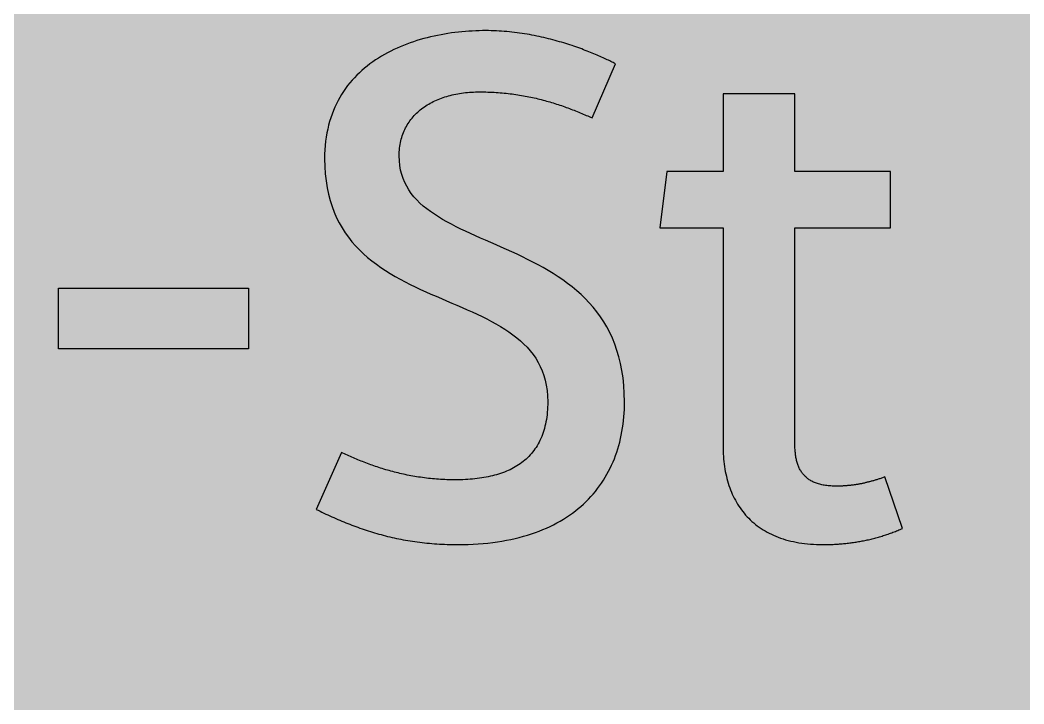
# Model space of a CAD drawing. Header units: millimetres. Extents: x 0 to 212, y 0 to 116.
# Drawn here: x 101.1 to 156.4, y 58.3 to 96 of the extents above; entities that cross this region are included whole.
import ezdxf

# ---------------------------------------------------------------- set-up
doc = ezdxf.new("R2010")
doc.units = ezdxf.units.MM

msp = doc.modelspace()

# ---------------------------------------------------------------- hatches: boundary and pattern name
for color, points in [(254, [(14.1633, 0.0536), (13.9878, 0.0533), (13.8125, 0.0559), (13.6373, 0.061), (13.462, 0.0686), (13.2893, 0.0787), (13.114, 0.0914), (12.9413, 0.1041), (12.7686, 0.1219), (12.5959, 0.1397), (12.4231, 0.16), (12.2504, 0.1829), (12.0777, 0.2057), (11.9075, 0.2337), (11.7373, 0.2616), (11.5672, 0.2921), (11.397, 0.3251), (11.2268, 0.3607), (11.0592, 0.3988), (10.8915, 0.4369), (10.7239, 0.4775), (10.5562, 0.5207), (10.3886, 0.5664), (10.2235, 0.6121), (10.0584, 0.6629), (9.8933, 0.7137), (9.7307, 0.7671), (9.5682, 0.8204), (9.4056, 0.8788), (9.2431, 0.9373), (9.083, 0.9982), (8.923, 1.0617), (8.763, 1.1252), (8.6055, 1.1938), (8.4455, 1.2624), (8.2906, 1.331), (8.1331, 1.4046), (7.9781, 1.4783), (7.8232, 1.5545), (7.6708, 1.6332), (7.5184, 1.7145), (7.366, 1.7958), (7.2161, 1.8796), (7.0663, 1.966), (6.919, 2.0523), (6.7716, 2.1438), (6.6243, 2.2352), (6.4795, 2.3266), (6.3348, 2.4232), (6.19, 2.5197), (6.0477, 2.6187), (5.908, 2.7178), (5.7683, 2.8194), (5.6286, 2.9235), (5.4915, 3.0302), (5.3543, 3.1369), (5.2197, 3.2461), (5.0851, 3.3579), (4.953, 3.4722), (4.8209, 3.5865), (4.6914, 3.7033), (4.5644, 3.8202), (4.4348, 3.9395), (4.3104, 4.0615), (4.1859, 4.1859), (4.0615, 4.3104), (3.9395, 4.4348), (3.8202, 4.5618), (3.7033, 4.6914), (3.5865, 4.8209), (3.4722, 4.953), (3.3579, 5.0851), (3.2487, 5.2197), (3.1369, 5.3543), (3.0302, 5.4915), (2.9235, 5.6286), (2.8194, 5.7683), (2.7178, 5.908), (2.6187, 6.0477), (2.5197, 6.19), (2.4232, 6.3348), (2.3266, 6.477), (2.2352, 6.6243), (2.1438, 6.7691), (2.0523, 6.919), (1.966, 7.0663), (1.8796, 7.2161), (1.7958, 7.366), (1.7145, 7.5184), (1.6332, 7.6708), (1.5545, 7.8232), (1.4783, 7.9781), (1.4046, 8.1331), (1.331, 8.2906), (1.2598, 8.4455), (1.1913, 8.603), (1.1252, 8.763), (1.0592, 8.923), (0.9982, 9.083), (0.9373, 9.2431), (0.8763, 9.4056), (0.8204, 9.5682), (0.7645, 9.7307), (0.7112, 9.8933), (0.6604, 10.0584), (0.6121, 10.2235), (0.5639, 10.3911), (0.5207, 10.5562), (0.4775, 10.7239), (0.4343, 10.8915), (0.3962, 11.0592), (0.3607, 11.2268), (0.3251, 11.397), (0.2921, 11.5672), (0.2616, 11.7373), (0.2311, 11.9075), (0.2057, 12.0802), (0.1803, 12.2504), (0.1575, 12.4231), (0.1372, 12.5959), (0.1194, 12.7686), (0.1041, 12.9413), (0.0889, 13.1166), (0.0787, 13.2893), (0.0686, 13.4645), (0.061, 13.6373), (0.0559, 13.8125), (0.0508, 13.9878), (0.0508, 14.163), (0.0522, 102.3592), (0.0508, 102.5322), (0.0559, 102.7074), (0.061, 102.8827), (0.0686, 103.058), (0.0787, 103.2307), (0.0889, 103.4059), (0.1041, 103.5787), (0.1194, 103.7514), (0.1372, 103.9241), (0.1575, 104.0968), (0.1803, 104.2695), (0.2057, 104.4423), (0.2311, 104.6124), (0.2616, 104.7826), (0.2921, 104.9528), (0.3251, 105.123), (0.3607, 105.2932), (0.3962, 105.4608), (0.4343, 105.6284), (0.4775, 105.7961), (0.5207, 105.9637), (0.5639, 106.1314), (0.6121, 106.2965), (0.6604, 106.4616), (0.7112, 106.6267), (0.7645, 106.7892), (0.8204, 106.9518), (0.8763, 107.1143), (0.9373, 107.2769), (0.9982, 107.4369), (1.0592, 107.5969), (1.1252, 107.757), (1.1913, 107.9144), (1.2598, 108.0745), (1.331, 108.2294), (1.4046, 108.3869), (1.4783, 108.5418), (1.5545, 108.6968), (1.6332, 108.8492), (1.7145, 109.0016), (1.7958, 109.154), (1.8796, 109.3038), (1.966, 109.4537), (2.0523, 109.601), (2.1438, 109.7483), (2.2352, 109.8956), (2.3266, 110.0404), (2.4232, 110.1852), (2.5197, 110.33), (2.6187, 110.4722), (2.7178, 110.6119), (2.8194, 110.7516), (2.9235, 110.8913), (3.0302, 111.0285), (3.1369, 111.1656), (3.2487, 111.3003), (3.3579, 111.4349), (3.4722, 111.567), (3.5865, 111.699), (3.7033, 111.8286), (3.8202, 111.9556), (3.9395, 112.0851), (4.0615, 112.2096), (4.1859, 112.334), (4.3104, 112.4585), (4.4348, 112.5804), (4.5644, 112.6998), (4.6914, 112.8166), (4.8209, 112.9335), (4.953, 113.0478), (5.0851, 113.1621), (5.2197, 113.2713), (5.3543, 113.3831), (5.4915, 113.4897), (5.6286, 113.5964), (5.7683, 113.7006), (5.908, 113.8022), (6.0477, 113.9012), (6.19, 114.0003), (6.3348, 114.0968), (6.4795, 114.1933), (6.6243, 114.2848), (6.7716, 114.3762), (6.919, 114.4676), (7.0663, 114.554), (7.2161, 114.6404), (7.366, 114.7242), (7.5184, 114.8055), (7.6708, 114.8867), (7.8232, 114.9655), (7.9781, 115.0417), (8.1331, 115.1153), (8.2906, 115.189), (8.4455, 115.2601), (8.6055, 115.3287), (8.763, 115.3947), (8.923, 115.4608), (9.083, 115.5217), (9.2431, 115.5827), (9.4056, 115.6437), (9.5682, 115.6995), (9.7307, 115.7554), (9.8933, 115.8088), (10.0584, 115.8596), (10.2235, 115.9078), (10.3886, 115.9561), (10.5562, 115.9993), (10.7239, 116.0424), (10.8915, 116.0856), (11.0592, 116.1237), (11.2268, 116.1593), (11.397, 116.1948), (11.5672, 116.2279), (11.7373, 116.2583), (11.9075, 116.2888), (12.0777, 116.3142), (12.2504, 116.3396), (12.4231, 116.3625), (12.5959, 116.3828), (12.7686, 116.4006), (12.9413, 116.4158), (13.114, 116.4311), (13.2893, 116.4412), (13.462, 116.4514), (13.6373, 116.459), (13.8125, 116.4641), (13.9878, 116.4692), (14.163, 116.4692), (197.6078, 116.4703), (197.7822, 116.4692), (197.9574, 116.4641), (198.1327, 116.459), (198.3054, 116.4514), (198.4807, 116.4412), (198.6534, 116.4311), (198.8287, 116.4158), (199.0014, 116.4006), (199.1741, 116.3828), (199.3468, 116.3625), (199.5195, 116.3396), (199.6897, 116.3142), (199.8624, 116.2888), (200.0326, 116.2583), (200.2028, 116.2279), (200.373, 116.1948), (200.5432, 116.1593), (200.7108, 116.1237), (200.8784, 116.0856), (201.0461, 116.0424), (201.2137, 115.9993), (201.3788, 115.9561), (201.5465, 115.9078), (201.7116, 115.8596), (201.8767, 115.8088), (202.0392, 115.7554), (202.2018, 115.6995), (202.3643, 115.6437), (202.5269, 115.5827), (202.6869, 115.5217), (202.8469, 115.4608), (203.007, 115.3947), (203.167, 115.3287), (203.3245, 115.2601), (203.4794, 115.189), (203.6369, 115.1153), (203.7918, 115.0417), (203.9468, 114.9655), (204.0992, 114.8867), (204.2516, 114.8055), (204.404, 114.7242), (204.5538, 114.6404), (204.7037, 114.554), (204.8535, 114.4676), (205.0009, 114.3762), (205.1456, 114.2848), (205.293, 114.1933), (205.4352, 114.0968), (205.58, 114.0003), (205.7222, 113.9012), (205.8619, 113.8022), (206.0016, 113.7006), (206.1413, 113.5964), (206.2785, 113.4897), (206.4156, 113.3831), (206.5503, 113.2713), (206.6849, 113.1621), (206.817, 113.0478), (206.949, 112.9335), (207.0786, 112.8166), (207.2081, 112.6998), (207.3351, 112.5804), (207.4596, 112.4585), (207.584, 112.334), (207.7085, 112.2096), (207.8304, 112.0851), (207.9498, 111.9556), (208.0666, 111.8286), (208.1835, 111.699), (208.2978, 111.567), (208.4121, 111.4349), (208.5238, 111.3003), (208.6331, 111.1656), (208.7397, 111.0285), (208.8464, 110.8913), (208.9506, 110.7516), (209.0522, 110.6119), (209.1512, 110.4722), (209.2503, 110.33), (209.3468, 110.1852), (209.4433, 110.0404), (209.5348, 109.8956), (209.6262, 109.7483), (209.7176, 109.601), (209.804, 109.4537), (209.8904, 109.3038), (209.9742, 109.154), (210.0555, 109.0016), (210.1367, 108.8492), (210.2155, 108.6968), (210.2917, 108.5418), (210.3653, 108.3869), (210.439, 108.2294), (210.5076, 108.0745), (210.5762, 107.9144), (210.6447, 107.757), (210.7082, 107.5969), (210.7717, 107.4369), (210.8327, 107.2769), (210.8911, 107.1143), (210.9495, 106.9518), (211.0029, 106.7892), (211.0562, 106.6267), (211.107, 106.4616), (211.1578, 106.2965), (211.2035, 106.1314), (211.2493, 105.9637), (211.2924, 105.7961), (211.3331, 105.6284), (211.3712, 105.4608), (211.4093, 105.2932), (211.4448, 105.123), (211.4779, 104.9528), (211.5083, 104.7826), (211.5363, 104.6124), (211.5642, 104.4423), (211.5871, 104.2695), (211.6099, 104.0968), (211.6303, 103.9241), (211.648, 103.7514), (211.6658, 103.5787), (211.6785, 103.4059), (211.6912, 103.2307), (211.7014, 103.058), (211.709, 102.8827), (211.7141, 102.7074), (211.7166, 102.5322), (211.7166, 102.3569), (211.7189, 14.1647), (211.7166, 13.9878), (211.7141, 13.8125), (211.709, 13.6373), (211.7014, 13.4645), (211.6912, 13.2893), (211.6785, 13.1166), (211.6658, 12.9413), (211.648, 12.7686), (211.6303, 12.5959), (211.6099, 12.4231), (211.5871, 12.2504), (211.5642, 12.0802), (211.5363, 11.9075), (211.5083, 11.7373), (211.4779, 11.5672), (211.4448, 11.397), (211.4093, 11.2268), (211.3712, 11.0592), (211.3331, 10.8915), (211.2924, 10.7239), (211.2493, 10.5562), (211.2035, 10.3911), (211.1578, 10.2235), (211.107, 10.0584), (211.0562, 9.8933), (211.0029, 9.7307), (210.9495, 9.5682), (210.8911, 9.4056), (210.8327, 9.2431), (210.7717, 9.083), (210.7082, 8.923), (210.6447, 8.763), (210.5762, 8.603), (210.5076, 8.4455), (210.439, 8.2906), (210.3653, 8.1331), (210.2917, 7.9781), (210.2155, 7.8232), (210.1367, 7.6708), (210.0555, 7.5184), (209.9742, 7.366), (209.8904, 7.2161), (209.804, 7.0663), (209.7176, 6.919), (209.6262, 6.7691), (209.5348, 6.6243), (209.4433, 6.477), (209.3468, 6.3348), (209.2503, 6.19), (209.1512, 6.0477), (209.0522, 5.908), (208.9506, 5.7683), (208.8464, 5.6286), (208.7397, 5.4915), (208.6331, 5.3543), (208.5238, 5.2197), (208.4121, 5.0851), (208.2978, 4.953), (208.1835, 4.8209), (208.0666, 4.6914), (207.9498, 4.5618), (207.8304, 4.4348), (207.7085, 4.3104), (207.584, 4.1859), (207.4596, 4.0615), (207.3351, 3.9395), (207.2081, 3.8202), (207.0786, 3.7033), (206.949, 3.5865), (206.817, 3.4722), (206.6849, 3.3579), (206.5503, 3.2461), (206.4156, 3.1369), (206.2785, 3.0302), (206.1413, 2.9235), (206.0016, 2.8194), (205.8619, 2.7178), (205.7222, 2.6187), (205.58, 2.5197), (205.4352, 2.4232), (205.293, 2.3266), (205.1456, 2.2352), (205.0009, 2.1438), (204.8535, 2.0523), (204.7037, 1.966), (204.5538, 1.8796), (204.404, 1.7958), (204.2516, 1.7145), (204.0992, 1.6332), (203.9468, 1.5545), (203.7918, 1.4783), (203.6369, 1.4046), (203.4794, 1.331), (203.3245, 1.2624), (203.167, 1.1938), (203.007, 1.1252), (202.8469, 1.0617), (202.6869, 0.9982), (202.5269, 0.9373), (202.3643, 0.8788), (202.2018, 0.8204), (202.0392, 0.7671), (201.8767, 0.7137), (201.7116, 0.6629), (201.5465, 0.6121), (201.3788, 0.5664), (201.2137, 0.5207), (201.0461, 0.4775), (200.8784, 0.4369), (200.7108, 0.3988), (200.5432, 0.3607), (200.373, 0.3251), (200.2028, 0.2921), (200.0326, 0.2616), (199.8624, 0.2337), (199.6897, 0.2057), (199.5195, 0.1829), (199.3468, 0.16), (199.1741, 0.1397), (199.0014, 0.1219), (198.8287, 0.1041), (198.6534, 0.0914), (198.4807, 0.0787), (198.3054, 0.0686), (198.1327, 0.061), (197.9574, 0.0559), (197.7822, 0.0533), (197.6069, 0.0533)]), (59, [(125.0569, 70.6159), (124.935, 70.6145), (124.8181, 70.6171), (124.6988, 70.6196), (124.5819, 70.6222), (124.4651, 70.6272), (124.3482, 70.6323), (124.2339, 70.6399), (124.1196, 70.645), (124.0053, 70.6552), (123.8936, 70.6628), (123.7818, 70.673), (123.6701, 70.6857), (123.5608, 70.6958), (123.4491, 70.7085), (123.3399, 70.7212), (123.2332, 70.7365), (123.124, 70.7517), (123.0173, 70.7669), (122.9106, 70.7847), (122.8065, 70.8025), (122.7023, 70.8203), (122.5982, 70.8381), (122.494, 70.8584), (122.3899, 70.8787), (122.2883, 70.899), (122.1867, 70.9219), (122.0851, 70.9447), (121.986, 70.9676), (121.887, 70.9905), (121.7879, 71.0159), (121.6889, 71.0413), (121.5923, 71.0667), (121.4933, 71.0921), (121.3993, 71.12), (121.3028, 71.1454), (121.2063, 71.1733), (121.1123, 71.2038), (121.0183, 71.2318), (120.9243, 71.2622), (120.8329, 71.2902), (120.7414, 71.3207), (120.6475, 71.3537), (120.5586, 71.3842), (120.4671, 71.4172), (120.3782, 71.4477), (120.2868, 71.4807), (120.1979, 71.5137), (120.1115, 71.5467), (120.0226, 71.5823), (119.9363, 71.6153), (119.8499, 71.6509), (119.7635, 71.6864), (119.6772, 71.722), (119.5934, 71.7575), (119.507, 71.7931), (119.4232, 71.8287), (119.3394, 71.8642), (119.2581, 71.9023), (119.1743, 71.9404), (119.093, 71.976), (119.0117, 72.0141), (118.9304, 72.0522), (118.8491, 72.0903), (118.7679, 72.1284), (117.373, 68.9857), (117.4801, 68.9331), (117.5868, 68.8797), (117.6934, 68.8289), (117.8027, 68.7781), (117.9093, 68.7273), (118.0186, 68.6765), (118.1278, 68.6257), (118.2345, 68.5775), (118.3437, 68.5292), (118.4529, 68.4809), (118.5621, 68.4352), (118.6713, 68.387), (118.7831, 68.3412), (118.8923, 68.2955), (119.0041, 68.2498), (119.1133, 68.2066), (119.2251, 68.1634), (119.3368, 68.1203), (119.4486, 68.0771), (119.5629, 68.0364), (119.6746, 67.9958), (119.7889, 67.9552), (119.9032, 67.9145), (120.0175, 67.8764), (120.1318, 67.8383), (120.2461, 67.8002), (120.363, 67.7647), (120.4798, 67.7266), (120.5967, 67.6935), (120.7135, 67.658), (120.8329, 67.625), (120.9523, 67.5919), (121.0716, 67.5615), (121.191, 67.5284), (121.3104, 67.498), (121.4323, 67.47), (121.5542, 67.4421), (121.6787, 67.4141), (121.8006, 67.3862), (121.9251, 67.3608), (122.0495, 67.3354), (122.1765, 67.3125), (122.3035, 67.2897), (122.4305, 67.2668), (122.5575, 67.2465), (122.6871, 67.2262), (122.8166, 67.2059), (122.9487, 67.1881), (123.0808, 67.1728), (123.2129, 67.1551), (123.3449, 67.1398), (123.4796, 67.1271), (123.6167, 67.1144), (123.7513, 67.1017), (123.8885, 67.0916), (124.0282, 67.0814), (124.1679, 67.0738), (124.3076, 67.0662), (124.4473, 67.0585), (124.5921, 67.0535), (124.7343, 67.0484), (124.8791, 67.0458), (125.0239, 67.0458), (125.1712, 67.0433), (125.4608, 67.0458), (125.7478, 67.0535), (126.0272, 67.0662), (126.304, 67.0839), (126.5758, 67.1043), (126.8425, 67.1297), (127.1041, 67.1601), (127.3607, 67.1957), (127.6121, 67.2363), (127.8611, 67.2795), (128.1024, 67.3303), (128.3411, 67.3811), (128.5723, 67.4395), (128.8009, 67.5005), (129.0244, 67.5665), (129.2454, 67.6377), (129.4587, 67.7113), (129.667, 67.7875), (129.8727, 67.8713), (130.0734, 67.9577), (130.269, 68.0466), (130.4595, 68.1406), (130.6449, 68.2371), (130.8278, 68.3387), (131.003, 68.4454), (131.1758, 68.5546), (131.3434, 68.6664), (131.506, 68.7807), (131.666, 68.9), (131.8184, 69.0245), (131.9682, 69.1515), (132.113, 69.281), (132.2527, 69.4131), (132.3873, 69.5503), (132.5194, 69.69), (132.6464, 69.8322), (132.7683, 69.977), (132.8852, 70.1269), (132.9969, 70.2793), (133.1062, 70.4342), (133.2103, 70.5917), (133.3094, 70.7517), (133.4033, 70.9168), (133.4948, 71.0819), (133.5786, 71.2521), (133.6599, 71.4248), (133.7386, 71.5975), (133.8097, 71.7753), (133.8783, 71.9557), (133.9418, 72.136), (134.0002, 72.3214), (134.0561, 72.5094), (134.1044, 72.6973), (134.1501, 72.8904), (134.1933, 73.0834), (134.2288, 73.279), (134.2619, 73.4771), (134.2898, 73.6778), (134.3152, 73.881), (134.333, 74.0842), (134.3482, 74.2899), (134.3609, 74.4982), (134.366, 74.709), (134.3685, 74.9198), (134.3584, 75.3745), (134.333, 75.8114), (134.2898, 76.2305), (134.2288, 76.6318), (134.1526, 77.0204), (134.0612, 77.3913), (133.9545, 77.7494), (133.8351, 78.0923), (133.7005, 78.42), (133.5532, 78.7349), (133.3932, 79.0372), (133.223, 79.3267), (133.0401, 79.6036), (132.8471, 79.8678), (132.6413, 80.1218), (132.428, 80.3656), (132.2045, 80.5993), (131.9733, 80.8228), (131.7346, 81.0362), (131.4882, 81.2419), (131.2342, 81.44), (130.9751, 81.628), (130.7109, 81.8083), (130.4392, 81.9836), (130.1648, 82.1512), (129.8854, 82.3112), (129.6035, 82.4687), (129.319, 82.6186), (129.0295, 82.7634), (128.7399, 82.9056), (128.4503, 83.0428), (128.1608, 83.1774), (127.8687, 83.3095), (127.5791, 83.439), (127.2896, 83.566), (127.0025, 83.6905), (126.7155, 83.8149), (126.4336, 83.9394), (126.1542, 84.0613), (125.8799, 84.1858), (125.6106, 84.3102), (125.3439, 84.4372), (125.0848, 84.5642), (124.8308, 84.6963), (124.5845, 84.8284), (124.3457, 84.963), (124.1146, 85.1027), (123.891, 85.2475), (123.6777, 85.3948), (123.4745, 85.5472), (123.2789, 85.7047), (123.096, 85.8698), (122.9258, 86.04), (122.7658, 86.2178), (122.6185, 86.4006), (122.4839, 86.5937), (122.3645, 86.7943), (122.2578, 87.0026), (122.1664, 87.2211), (122.0902, 87.4497), (122.0292, 87.6859), (121.986, 87.9348), (121.9606, 88.1939), (121.9505, 88.4657), (121.953, 88.5749), (121.9556, 88.6841), (121.9632, 88.7882), (121.9733, 88.8949), (121.986, 88.9965), (122.0038, 89.0981), (122.0216, 89.1972), (122.0419, 89.2962), (122.0648, 89.3928), (122.0927, 89.4867), (122.1207, 89.5782), (122.1537, 89.6696), (122.1867, 89.7585), (122.2223, 89.8449), (122.2629, 89.9312), (122.3035, 90.0151), (122.3467, 90.0963), (122.3924, 90.1776), (122.4407, 90.2564), (122.4915, 90.3326), (122.5448, 90.4088), (122.6007, 90.4799), (122.6566, 90.5535), (122.715, 90.6221), (122.7785, 90.6907), (122.8395, 90.7567), (122.9055, 90.8202), (122.9741, 90.8837), (123.0427, 90.9447), (123.1138, 91.0057), (123.1849, 91.0615), (123.2611, 91.1174), (123.3373, 91.1733), (123.4135, 91.2241), (123.4948, 91.2749), (123.5761, 91.3232), (123.6599, 91.3714), (123.7437, 91.4171), (123.8301, 91.4603), (123.9164, 91.5035), (124.0053, 91.5441), (124.0968, 91.5822), (124.1882, 91.6178), (124.2822, 91.6534), (124.3762, 91.6864), (124.4727, 91.7194), (124.5692, 91.7499), (124.6683, 91.7778), (124.7673, 91.8032), (124.8689, 91.8286), (124.9705, 91.8515), (125.0721, 91.8743), (125.1763, 91.8921), (125.2804, 91.9099), (125.3871, 91.9277), (125.4938, 91.9404), (125.6005, 91.9531), (125.7097, 91.9658), (125.8189, 91.9759), (125.9281, 91.9836), (126.0399, 91.9886), (126.1491, 91.9937), (126.2609, 91.9963), (126.3752, 91.9963), (126.492, 91.9963), (126.6088, 91.9937), (126.7257, 91.9912), (126.84, 91.9886), (126.9568, 91.9836), (127.0686, 91.9785), (127.1829, 91.9734), (127.2946, 91.9658), (127.4064, 91.9582), (127.5182, 91.9505), (127.6274, 91.9404), (127.7366, 91.9302), (127.8458, 91.9201), (127.955, 91.9074), (128.0617, 91.8947), (128.1684, 91.882), (128.2751, 91.8667), (128.3792, 91.8515), (128.4834, 91.8362), (128.5875, 91.8185), (128.6916, 91.8032), (128.7932, 91.7854), (128.8948, 91.7651), (128.9964, 91.7473), (129.098, 91.727), (129.1971, 91.7067), (129.2962, 91.6838), (129.3952, 91.6635), (129.4943, 91.6407), (129.5908, 91.6178), (129.6873, 91.5924), (129.7838, 91.5695), (129.8804, 91.5441), (129.9743, 91.5187), (130.0709, 91.4933), (130.1623, 91.4654), (130.2563, 91.44), (130.3503, 91.4121), (130.4417, 91.3841), (130.5331, 91.3562), (130.6246, 91.3257), (130.716, 91.2978), (130.8049, 91.2673), (130.8938, 91.2368), (130.9827, 91.2063), (131.0716, 91.1758), (131.1605, 91.1428), (131.2469, 91.1123), (131.3332, 91.0793), (131.4196, 91.0463), (131.506, 91.0133), (131.5923, 90.9803), (131.6761, 90.9472), (131.7625, 90.9142), (131.8463, 90.8787), (131.9301, 90.8456), (132.0114, 90.8101), (132.0952, 90.7745), (132.1765, 90.739), (132.2603, 90.7034), (132.3416, 90.6678), (132.4229, 90.6323), (132.5016, 90.5967), (132.5829, 90.5612), (133.8654, 93.5493), (133.8072, 93.5787), (133.7462, 93.6092), (133.6853, 93.6396), (133.6192, 93.6701), (133.5532, 93.7031), (133.4846, 93.7362), (133.4135, 93.7717), (133.3398, 93.8047), (133.2662, 93.8403), (133.1874, 93.8759), (133.1087, 93.9114), (133.0274, 93.947), (132.9436, 93.9825), (132.8598, 94.0206), (132.7709, 94.0587), (132.682, 94.0943), (132.5931, 94.1324), (132.4991, 94.1705), (132.4051, 94.2086), (132.3086, 94.2467), (132.2095, 94.2848), (132.1105, 94.3229), (132.0089, 94.361), (131.9047, 94.3991), (131.8006, 94.4372), (131.6939, 94.4728), (131.5847, 94.5109), (131.4755, 94.549), (131.3637, 94.5845), (131.252, 94.6226), (131.1377, 94.6582), (131.0208, 94.6937), (130.904, 94.7293), (130.7846, 94.7623), (130.6652, 94.7979), (130.5433, 94.8309), (130.4214, 94.8639), (130.2969, 94.8969), (130.1725, 94.9274), (130.048, 94.9579), (129.9185, 94.9884), (129.7915, 95.0189), (129.6619, 95.0468), (129.5298, 95.0747), (129.3978, 95.1001), (129.2657, 95.1255), (129.1311, 95.1509), (128.9964, 95.1738), (128.8593, 95.1967), (128.7221, 95.2195), (128.585, 95.2398), (128.4453, 95.2576), (128.3056, 95.2754), (128.1659, 95.2906), (128.0262, 95.3059), (127.8839, 95.3186), (127.7417, 95.3313), (127.5969, 95.3414), (127.4521, 95.3516), (127.3073, 95.3592), (127.1626, 95.3643), (127.0178, 95.3694), (126.8705, 95.3719), (126.7231, 95.3719), (126.5377, 95.3719), (126.3523, 95.3668), (126.1669, 95.3618), (125.9764, 95.3516), (125.7884, 95.3414), (125.5979, 95.3262), (125.4074, 95.311), (125.2169, 95.2906), (125.0239, 95.2678), (124.8334, 95.2424), (124.6403, 95.2144), (124.4473, 95.184), (124.2568, 95.1484), (124.0638, 95.1103), (123.8733, 95.0722), (123.6802, 95.0265), (123.4923, 94.9808), (123.3018, 94.93), (123.1138, 94.8766), (122.9258, 94.8207), (122.7404, 94.7598), (122.555, 94.6963), (122.3721, 94.6302), (122.1892, 94.5591), (122.0089, 94.4855), (121.8311, 94.4093), (121.6558, 94.328), (121.4806, 94.2416), (121.3104, 94.1527), (121.1402, 94.0613), (120.9751, 93.9648), (120.81, 93.8632), (120.65, 93.759), (120.4925, 93.6523), (120.3376, 93.538), (120.1852, 93.4212), (120.0379, 93.3018), (119.8931, 93.1774), (119.7534, 93.0478), (119.6162, 92.9157), (119.4816, 92.776), (119.3546, 92.6363), (119.2301, 92.489), (119.1082, 92.3392), (118.9939, 92.1817), (118.8822, 92.0217), (118.7755, 91.8591), (118.6739, 91.6889), (118.5774, 91.5162), (118.4885, 91.3359), (118.4021, 91.153), (118.3208, 90.965), (118.2472, 90.772), (118.1786, 90.5739), (118.1151, 90.3707), (118.0592, 90.1624), (118.0084, 89.949), (117.9627, 89.7306), (117.9246, 89.5071), (117.8941, 89.2785), (117.8687, 89.0448), (117.8509, 88.8035), (117.8408, 88.5596), (117.8382, 88.3107), (117.8458, 87.8865), (117.8738, 87.4776), (117.917, 87.089), (117.9754, 86.7131), (118.0516, 86.3549), (118.1405, 86.0095), (118.2472, 85.6793), (118.3665, 85.3643), (118.4986, 85.0621), (118.6434, 84.775), (118.8034, 84.4982), (118.9736, 84.234), (119.1539, 83.98), (119.3444, 83.7387), (119.5476, 83.5076), (119.7585, 83.2866), (119.9794, 83.0758), (120.208, 82.8751), (120.4468, 82.6821), (120.6906, 82.4967), (120.9421, 82.3189), (121.1986, 82.1487), (121.4603, 81.9836), (121.7295, 81.8261), (122.0013, 81.6737), (122.2781, 81.5289), (122.5575, 81.3867), (122.8395, 81.247), (123.1265, 81.1124), (123.411, 80.9828), (123.7005, 80.8533), (123.9876, 80.7288), (124.2746, 80.6044), (124.5641, 80.4799), (124.8512, 80.358), (125.1356, 80.2361), (125.4176, 80.1141), (125.697, 79.9922), (125.9738, 79.8678), (126.2456, 79.7408), (126.5149, 79.6138), (126.7765, 79.4817), (127.033, 79.3471), (127.2845, 79.2099), (127.5283, 79.0677), (127.7671, 78.9229), (127.9957, 78.7705), (128.2167, 78.613), (128.4275, 78.4479), (128.6307, 78.2777), (128.8212, 78.0999), (129.0015, 77.917), (129.1717, 77.724), (129.3317, 77.5208), (129.4765, 77.31), (129.6086, 77.089), (129.728, 76.8604), (129.8346, 76.6191), (129.9235, 76.3651), (129.9997, 76.1009), (130.0582, 75.8266), (130.1013, 75.5371), (130.1293, 75.2348), (130.1369, 74.9198), (130.1369, 74.7725), (130.1318, 74.6252), (130.1242, 74.483), (130.114, 74.3407), (130.0988, 74.2036), (130.0836, 74.0715), (130.0632, 73.9394), (130.0404, 73.8124), (130.015, 73.6854), (129.987, 73.5635), (129.9566, 73.4441), (129.921, 73.3273), (129.8854, 73.213), (129.8448, 73.1037), (129.8042, 72.9945), (129.7584, 72.8904), (129.7102, 72.7862), (129.6619, 72.6872), (129.6086, 72.5907), (129.5527, 72.4941), (129.4943, 72.4027), (129.4359, 72.3138), (129.3724, 72.2274), (129.3063, 72.1436), (129.2403, 72.0623), (129.1692, 71.9836), (129.098, 71.9049), (129.0244, 71.8312), (128.9456, 71.7601), (128.8669, 71.6915), (128.7856, 71.6255), (128.7018, 71.5594), (128.618, 71.4985), (128.5291, 71.4375), (128.4402, 71.3816), (128.3487, 71.3257), (128.2548, 71.2724), (128.1582, 71.2216), (128.0592, 71.1733), (127.9601, 71.1276), (127.8585, 71.0844), (127.7544, 71.0413), (127.6477, 71.0032), (127.541, 70.9651), (127.4318, 70.9295), (127.32, 70.8965), (127.2083, 70.8635), (127.094, 70.8355), (126.9771, 70.8076), (126.8603, 70.7822), (126.7409, 70.7568), (126.619, 70.7365), (126.4971, 70.7161), (126.3726, 70.6984), (126.2482, 70.6831), (126.1212, 70.6679), (125.9916, 70.6552), (125.8621, 70.645), (125.7325, 70.6349), (125.5979, 70.6272), (125.4658, 70.6222), (125.3287, 70.6171), (125.1941, 70.6145), (125.0569, 70.6145)]), (59, [(139.802, 72.4775), (139.8016, 72.329), (139.8067, 72.1843), (139.8118, 72.0395), (139.8219, 71.8972), (139.8321, 71.755), (139.8448, 71.6153), (139.8626, 71.4781), (139.8803, 71.341), (139.9032, 71.2064), (139.9261, 71.0717), (139.954, 70.9397), (139.9845, 70.8076), (140.015, 70.678), (140.0505, 70.551), (140.0861, 70.4266), (140.1267, 70.3021), (140.1699, 70.1802), (140.2156, 70.0583), (140.2613, 69.9414), (140.3121, 69.8246), (140.3655, 69.7103), (140.4214, 69.596), (140.4798, 69.4868), (140.5407, 69.3776), (140.6042, 69.2709), (140.6728, 69.1642), (140.7414, 69.0626), (140.8125, 68.961), (140.8887, 68.8645), (140.9675, 68.768), (141.0462, 68.674), (141.13, 68.5825), (141.2164, 68.4936), (141.3053, 68.4047), (141.3967, 68.3209), (141.4907, 68.2396), (141.5872, 68.1584), (141.6888, 68.0822), (141.7904, 68.006), (141.8971, 67.9348), (142.0038, 67.8637), (142.1155, 67.7977), (142.2298, 67.7342), (142.3492, 67.6707), (142.4686, 67.6123), (142.5905, 67.5564), (142.7175, 67.503), (142.8471, 67.4522), (142.9766, 67.404), (143.1112, 67.3583), (143.2509, 67.3151), (143.3906, 67.277), (143.5329, 67.2389), (143.6802, 67.2059), (143.83, 67.1754), (143.9824, 67.1474), (144.1374, 67.1246), (144.2974, 67.1043), (144.4574, 67.0865), (144.6225, 67.0712), (144.7902, 67.0585), (144.9603, 67.0509), (145.1356, 67.0458), (145.3109, 67.0433), (145.382, 67.0433), (145.4531, 67.0458), (145.5242, 67.0458), (145.5953, 67.0484), (145.6665, 67.0484), (145.735, 67.0509), (145.8062, 67.0535), (145.8773, 67.056), (145.9484, 67.0611), (146.017, 67.0636), (146.0881, 67.0687), (146.1592, 67.0738), (146.2278, 67.0789), (146.2989, 67.0839), (146.3675, 67.089), (146.4386, 67.0966), (146.5072, 67.1043), (146.5783, 67.1093), (146.6469, 67.117), (146.718, 67.1271), (146.7866, 67.1347), (146.8577, 67.1424), (146.9263, 67.1525), (146.9949, 67.1627), (147.0635, 67.1728), (147.1346, 67.183), (147.2032, 67.1957), (147.2717, 67.2059), (147.3403, 67.2186), (147.4089, 67.2313), (147.4775, 67.244), (147.5486, 67.2567), (147.6172, 67.2719), (147.6858, 67.2846), (147.7518, 67.2998), (147.8204, 67.3151), (147.889, 67.3303), (147.9575, 67.3481), (148.0261, 67.3633), (148.0947, 67.3811), (148.1607, 67.3989), (148.2293, 67.4167), (148.2979, 67.4345), (148.3639, 67.4548), (148.4325, 67.4751), (148.5011, 67.4929), (148.5671, 67.5157), (148.6357, 67.5361), (148.7018, 67.5564), (148.7678, 67.5792), (148.8364, 67.6021), (148.9024, 67.625), (148.9685, 67.6478), (149.037, 67.6707), (149.1031, 67.6961), (149.1691, 67.7215), (149.2352, 67.7469), (149.3012, 67.7723), (149.3672, 67.7977), (149.4333, 67.8256), (149.4993, 67.851), (149.5654, 67.879), (149.6314, 67.9069), (149.6974, 67.9374), (148.7276, 70.7704), (148.6789, 70.7517), (148.6332, 70.7365), (148.5849, 70.7212), (148.5392, 70.706), (148.4935, 70.6907), (148.4478, 70.6755), (148.402, 70.6628), (148.3589, 70.6476), (148.3131, 70.6323), (148.27, 70.6196), (148.2242, 70.6069), (148.1811, 70.5942), (148.1379, 70.579), (148.0947, 70.5663), (148.0515, 70.5561), (148.0083, 70.5434), (147.9652, 70.5307), (147.922, 70.5206), (147.8813, 70.5079), (147.8382, 70.4977), (147.795, 70.4875), (147.7543, 70.4774), (147.7137, 70.4672), (147.6705, 70.4571), (147.6299, 70.4469), (147.5892, 70.4367), (147.5486, 70.4291), (147.5054, 70.419), (147.4648, 70.4113), (147.4241, 70.4012), (147.3835, 70.3936), (147.3429, 70.3859), (147.3048, 70.3783), (147.2641, 70.3707), (147.2235, 70.3631), (147.1828, 70.358), (147.1422, 70.3504), (147.1016, 70.3453), (147.0635, 70.3377), (147.0228, 70.3326), (146.9822, 70.3275), (146.9415, 70.3224), (146.9034, 70.3174), (146.8628, 70.3123), (146.8222, 70.3072), (146.7815, 70.3021), (146.7409, 70.297), (146.7028, 70.2945), (146.6621, 70.292), (146.6215, 70.2869), (146.5809, 70.2843), (146.5402, 70.2818), (146.4996, 70.2793), (146.4589, 70.2767), (146.4183, 70.2742), (146.3777, 70.2716), (146.337, 70.2691), (146.2964, 70.2691), (146.2557, 70.2666), (146.2151, 70.2666), (146.1745, 70.2666), (146.1313, 70.264), (146.0906, 70.264), (146.05, 70.264), (145.9687, 70.264), (145.8874, 70.2666), (145.8112, 70.2691), (145.735, 70.2742), (145.6614, 70.2793), (145.5877, 70.2869), (145.5191, 70.2945), (145.448, 70.3047), (145.382, 70.3148), (145.3159, 70.3275), (145.2524, 70.3402), (145.1889, 70.3529), (145.128, 70.3682), (145.0696, 70.3859), (145.0111, 70.4037), (144.9553, 70.4215), (144.8994, 70.4418), (144.846, 70.4621), (144.7952, 70.485), (144.7444, 70.5079), (144.6962, 70.5333), (144.6479, 70.5587), (144.6022, 70.5866), (144.5565, 70.6145), (144.5133, 70.645), (144.4727, 70.6755), (144.432, 70.706), (144.3939, 70.739), (144.3558, 70.772), (144.3177, 70.8076), (144.2847, 70.8431), (144.2491, 70.8812), (144.2161, 70.9193), (144.1856, 70.96), (144.1552, 70.9981), (144.1272, 71.0413), (144.0993, 71.0844), (144.0739, 71.1276), (144.0485, 71.1733), (144.0231, 71.2191), (144.0002, 71.2648), (143.9799, 71.313), (143.9596, 71.3613), (143.9393, 71.4121), (143.9215, 71.4629), (143.9037, 71.5162), (143.8885, 71.5696), (143.8732, 71.6229), (143.858, 71.6788), (143.8453, 71.7347), (143.8326, 71.7931), (143.8224, 71.8515), (143.8123, 71.9125), (143.8021, 71.9709), (143.7945, 72.0344), (143.7869, 72.0954), (143.7792, 72.1589), (143.7742, 72.2249), (143.7691, 72.2884), (143.7665, 72.357), (143.764, 72.423), (143.7615, 72.4916), (143.7615, 72.5627), (143.7589, 72.6313), (143.7612, 84.5079), (149.0377, 84.5079), (149.0377, 87.6127), (143.7612, 87.6127), (143.7612, 91.8803), (139.802, 91.8803), (139.802, 87.6127), (136.6972, 87.6127), (136.3102, 84.5079), (139.802, 84.5079)]), (59, [(103.1695, 81.1703), (113.6467, 81.1703), (113.6467, 77.8327), (103.1695, 77.8327)])]:
    msp.add_hatch(color=color).paths.add_polyline_path(points)

# ---------------------------------------------------------------- linework, layer by layer
at = {"color": 59}
for points in [[(125.0569, 70.6159), (124.935, 70.6145), (124.8181, 70.6171), (124.6988, 70.6196), (124.5819, 70.6222), (124.4651, 70.6272), (124.3482, 70.6323), (124.2339, 70.6399), (124.1196, 70.645), (124.0053, 70.6552), (123.8936, 70.6628), (123.7818, 70.673), (123.6701, 70.6857), (123.5608, 70.6958), (123.4491, 70.7085), (123.3399, 70.7212), (123.2332, 70.7365), (123.124, 70.7517), (123.0173, 70.7669), (122.9106, 70.7847), (122.8065, 70.8025), (122.7023, 70.8203), (122.5982, 70.8381), (122.494, 70.8584), (122.3899, 70.8787), (122.2883, 70.899), (122.1867, 70.9219), (122.0851, 70.9447), (121.986, 70.9676), (121.887, 70.9905), (121.7879, 71.0159), (121.6889, 71.0413), (121.5923, 71.0667), (121.4933, 71.0921), (121.3993, 71.12), (121.3028, 71.1454), (121.2063, 71.1733), (121.1123, 71.2038), (121.0183, 71.2318), (120.9243, 71.2622), (120.8329, 71.2902), (120.7414, 71.3207), (120.6475, 71.3537), (120.5586, 71.3842), (120.4671, 71.4172), (120.3782, 71.4477), (120.2868, 71.4807), (120.1979, 71.5137), (120.1115, 71.5467), (120.0226, 71.5823), (119.9363, 71.6153), (119.8499, 71.6509), (119.7635, 71.6864), (119.6772, 71.722), (119.5934, 71.7575), (119.507, 71.7931), (119.4232, 71.8287), (119.3394, 71.8642), (119.2581, 71.9023), (119.1743, 71.9404), (119.093, 71.976), (119.0117, 72.0141), (118.9304, 72.0522), (118.8491, 72.0903), (118.7679, 72.1284), (117.373, 68.9857), (117.4801, 68.9331), (117.5868, 68.8797), (117.6934, 68.8289), (117.8027, 68.7781), (117.9093, 68.7273), (118.0186, 68.6765), (118.1278, 68.6257), (118.2345, 68.5775), (118.3437, 68.5292), (118.4529, 68.4809), (118.5621, 68.4352), (118.6713, 68.387), (118.7831, 68.3412), (118.8923, 68.2955), (119.0041, 68.2498), (119.1133, 68.2066), (119.2251, 68.1634), (119.3368, 68.1203), (119.4486, 68.0771), (119.5629, 68.0364), (119.6746, 67.9958), (119.7889, 67.9552), (119.9032, 67.9145), (120.0175, 67.8764), (120.1318, 67.8383), (120.2461, 67.8002), (120.363, 67.7647), (120.4798, 67.7266), (120.5967, 67.6935), (120.7135, 67.658), (120.8329, 67.625), (120.9523, 67.5919), (121.0716, 67.5615), (121.191, 67.5284), (121.3104, 67.498), (121.4323, 67.47), (121.5542, 67.4421), (121.6787, 67.4141), (121.8006, 67.3862), (121.9251, 67.3608), (122.0495, 67.3354), (122.1765, 67.3125), (122.3035, 67.2897), (122.4305, 67.2668), (122.5575, 67.2465), (122.6871, 67.2262), (122.8166, 67.2059), (122.9487, 67.1881), (123.0808, 67.1728), (123.2129, 67.1551), (123.3449, 67.1398), (123.4796, 67.1271), (123.6167, 67.1144), (123.7513, 67.1017), (123.8885, 67.0916), (124.0282, 67.0814), (124.1679, 67.0738), (124.3076, 67.0662), (124.4473, 67.0585), (124.5921, 67.0535), (124.7343, 67.0484), (124.8791, 67.0458), (125.0239, 67.0458), (125.1712, 67.0433), (125.4608, 67.0458), (125.7478, 67.0535), (126.0272, 67.0662), (126.304, 67.0839), (126.5758, 67.1043), (126.8425, 67.1297), (127.1041, 67.1601), (127.3607, 67.1957), (127.6121, 67.2363), (127.8611, 67.2795), (128.1024, 67.3303), (128.3411, 67.3811), (128.5723, 67.4395), (128.8009, 67.5005), (129.0244, 67.5665), (129.2454, 67.6377), (129.4587, 67.7113), (129.667, 67.7875), (129.8727, 67.8713), (130.0734, 67.9577), (130.269, 68.0466), (130.4595, 68.1406), (130.6449, 68.2371), (130.8278, 68.3387), (131.003, 68.4454), (131.1758, 68.5546), (131.3434, 68.6664), (131.506, 68.7807), (131.666, 68.9), (131.8184, 69.0245), (131.9682, 69.1515), (132.113, 69.281), (132.2527, 69.4131), (132.3873, 69.5503), (132.5194, 69.69), (132.6464, 69.8322), (132.7683, 69.977), (132.8852, 70.1269), (132.9969, 70.2793), (133.1062, 70.4342), (133.2103, 70.5917), (133.3094, 70.7517), (133.4033, 70.9168), (133.4948, 71.0819), (133.5786, 71.2521), (133.6599, 71.4248), (133.7386, 71.5975), (133.8097, 71.7753), (133.8783, 71.9557), (133.9418, 72.136), (134.0002, 72.3214), (134.0561, 72.5094), (134.1044, 72.6973), (134.1501, 72.8904), (134.1933, 73.0834), (134.2288, 73.279), (134.2619, 73.4771), (134.2898, 73.6778), (134.3152, 73.881), (134.333, 74.0842), (134.3482, 74.2899), (134.3609, 74.4982), (134.366, 74.709), (134.3685, 74.9198), (134.3584, 75.3745), (134.333, 75.8114), (134.2898, 76.2305), (134.2288, 76.6318), (134.1526, 77.0204), (134.0612, 77.3913), (133.9545, 77.7494), (133.8351, 78.0923), (133.7005, 78.42), (133.5532, 78.7349), (133.3932, 79.0372), (133.223, 79.3267), (133.0401, 79.6036), (132.8471, 79.8678), (132.6413, 80.1218), (132.428, 80.3656), (132.2045, 80.5993), (131.9733, 80.8228), (131.7346, 81.0362), (131.4882, 81.2419), (131.2342, 81.44), (130.9751, 81.628), (130.7109, 81.8083), (130.4392, 81.9836), (130.1648, 82.1512), (129.8854, 82.3112), (129.6035, 82.4687), (129.319, 82.6186), (129.0295, 82.7634), (128.7399, 82.9056), (128.4503, 83.0428), (128.1608, 83.1774), (127.8687, 83.3095), (127.5791, 83.439), (127.2896, 83.566), (127.0025, 83.6905), (126.7155, 83.8149), (126.4336, 83.9394), (126.1542, 84.0613), (125.8799, 84.1858), (125.6106, 84.3102), (125.3439, 84.4372), (125.0848, 84.5642), (124.8308, 84.6963), (124.5845, 84.8284), (124.3457, 84.963), (124.1146, 85.1027), (123.891, 85.2475), (123.6777, 85.3948), (123.4745, 85.5472), (123.2789, 85.7047), (123.096, 85.8698), (122.9258, 86.04), (122.7658, 86.2178), (122.6185, 86.4006), (122.4839, 86.5937), (122.3645, 86.7943), (122.2578, 87.0026), (122.1664, 87.2211), (122.0902, 87.4497), (122.0292, 87.6859), (121.986, 87.9348), (121.9606, 88.1939), (121.9505, 88.4657), (121.953, 88.5749), (121.9556, 88.6841), (121.9632, 88.7882), (121.9733, 88.8949), (121.986, 88.9965), (122.0038, 89.0981), (122.0216, 89.1972), (122.0419, 89.2962), (122.0648, 89.3928), (122.0927, 89.4867), (122.1207, 89.5782), (122.1537, 89.6696), (122.1867, 89.7585), (122.2223, 89.8449), (122.2629, 89.9312), (122.3035, 90.0151), (122.3467, 90.0963), (122.3924, 90.1776), (122.4407, 90.2564), (122.4915, 90.3326), (122.5448, 90.4088), (122.6007, 90.4799), (122.6566, 90.5535), (122.715, 90.6221), (122.7785, 90.6907), (122.8395, 90.7567), (122.9055, 90.8202), (122.9741, 90.8837), (123.0427, 90.9447), (123.1138, 91.0057), (123.1849, 91.0615), (123.2611, 91.1174), (123.3373, 91.1733), (123.4135, 91.2241), (123.4948, 91.2749), (123.5761, 91.3232), (123.6599, 91.3714), (123.7437, 91.4171), (123.8301, 91.4603), (123.9164, 91.5035), (124.0053, 91.5441), (124.0968, 91.5822), (124.1882, 91.6178), (124.2822, 91.6534), (124.3762, 91.6864), (124.4727, 91.7194), (124.5692, 91.7499), (124.6683, 91.7778), (124.7673, 91.8032), (124.8689, 91.8286), (124.9705, 91.8515), (125.0721, 91.8743), (125.1763, 91.8921), (125.2804, 91.9099), (125.3871, 91.9277), (125.4938, 91.9404), (125.6005, 91.9531), (125.7097, 91.9658), (125.8189, 91.9759), (125.9281, 91.9836), (126.0399, 91.9886), (126.1491, 91.9937), (126.2609, 91.9963), (126.3752, 91.9963), (126.492, 91.9963), (126.6088, 91.9937), (126.7257, 91.9912), (126.84, 91.9886), (126.9568, 91.9836), (127.0686, 91.9785), (127.1829, 91.9734), (127.2946, 91.9658), (127.4064, 91.9582), (127.5182, 91.9505), (127.6274, 91.9404), (127.7366, 91.9302), (127.8458, 91.9201), (127.955, 91.9074), (128.0617, 91.8947), (128.1684, 91.882), (128.2751, 91.8667), (128.3792, 91.8515), (128.4834, 91.8362), (128.5875, 91.8185), (128.6916, 91.8032), (128.7932, 91.7854), (128.8948, 91.7651), (128.9964, 91.7473), (129.098, 91.727), (129.1971, 91.7067), (129.2962, 91.6838), (129.3952, 91.6635), (129.4943, 91.6407), (129.5908, 91.6178), (129.6873, 91.5924), (129.7838, 91.5695), (129.8804, 91.5441), (129.9743, 91.5187), (130.0709, 91.4933), (130.1623, 91.4654), (130.2563, 91.44), (130.3503, 91.4121), (130.4417, 91.3841), (130.5331, 91.3562), (130.6246, 91.3257), (130.716, 91.2978), (130.8049, 91.2673), (130.8938, 91.2368), (130.9827, 91.2063), (131.0716, 91.1758), (131.1605, 91.1428), (131.2469, 91.1123), (131.3332, 91.0793), (131.4196, 91.0463), (131.506, 91.0133), (131.5923, 90.9803), (131.6761, 90.9472), (131.7625, 90.9142), (131.8463, 90.8787), (131.9301, 90.8456), (132.0114, 90.8101), (132.0952, 90.7745), (132.1765, 90.739), (132.2603, 90.7034), (132.3416, 90.6678), (132.4229, 90.6323), (132.5016, 90.5967), (132.5829, 90.5612), (133.8654, 93.5493), (133.8072, 93.5787), (133.7462, 93.6092), (133.6853, 93.6396), (133.6192, 93.6701), (133.5532, 93.7031), (133.4846, 93.7362), (133.4135, 93.7717), (133.3398, 93.8047), (133.2662, 93.8403), (133.1874, 93.8759), (133.1087, 93.9114), (133.0274, 93.947), (132.9436, 93.9825), (132.8598, 94.0206), (132.7709, 94.0587), (132.682, 94.0943), (132.5931, 94.1324), (132.4991, 94.1705), (132.4051, 94.2086), (132.3086, 94.2467), (132.2095, 94.2848), (132.1105, 94.3229), (132.0089, 94.361), (131.9047, 94.3991), (131.8006, 94.4372), (131.6939, 94.4728), (131.5847, 94.5109), (131.4755, 94.549), (131.3637, 94.5845), (131.252, 94.6226), (131.1377, 94.6582), (131.0208, 94.6937), (130.904, 94.7293), (130.7846, 94.7623), (130.6652, 94.7979), (130.5433, 94.8309), (130.4214, 94.8639), (130.2969, 94.8969), (130.1725, 94.9274), (130.048, 94.9579), (129.9185, 94.9884), (129.7915, 95.0189), (129.6619, 95.0468), (129.5298, 95.0747), (129.3978, 95.1001), (129.2657, 95.1255), (129.1311, 95.1509), (128.9964, 95.1738), (128.8593, 95.1967), (128.7221, 95.2195), (128.585, 95.2398), (128.4453, 95.2576), (128.3056, 95.2754), (128.1659, 95.2906), (128.0262, 95.3059), (127.8839, 95.3186), (127.7417, 95.3313), (127.5969, 95.3414), (127.4521, 95.3516), (127.3073, 95.3592), (127.1626, 95.3643), (127.0178, 95.3694), (126.8705, 95.3719), (126.7231, 95.3719), (126.5377, 95.3719), (126.3523, 95.3668), (126.1669, 95.3618), (125.9764, 95.3516), (125.7884, 95.3414), (125.5979, 95.3262), (125.4074, 95.311), (125.2169, 95.2906), (125.0239, 95.2678), (124.8334, 95.2424), (124.6403, 95.2144), (124.4473, 95.184), (124.2568, 95.1484), (124.0638, 95.1103), (123.8733, 95.0722), (123.6802, 95.0265), (123.4923, 94.9808), (123.3018, 94.93), (123.1138, 94.8766), (122.9258, 94.8207), (122.7404, 94.7598), (122.555, 94.6963), (122.3721, 94.6302), (122.1892, 94.5591), (122.0089, 94.4855), (121.8311, 94.4093), (121.6558, 94.328), (121.4806, 94.2416), (121.3104, 94.1527), (121.1402, 94.0613), (120.9751, 93.9648), (120.81, 93.8632), (120.65, 93.759), (120.4925, 93.6523), (120.3376, 93.538), (120.1852, 93.4212), (120.0379, 93.3018), (119.8931, 93.1774), (119.7534, 93.0478), (119.6162, 92.9157), (119.4816, 92.776), (119.3546, 92.6363), (119.2301, 92.489), (119.1082, 92.3392), (118.9939, 92.1817), (118.8822, 92.0217), (118.7755, 91.8591), (118.6739, 91.6889), (118.5774, 91.5162), (118.4885, 91.3359), (118.4021, 91.153), (118.3208, 90.965), (118.2472, 90.772), (118.1786, 90.5739), (118.1151, 90.3707), (118.0592, 90.1624), (118.0084, 89.949), (117.9627, 89.7306), (117.9246, 89.5071), (117.8941, 89.2785), (117.8687, 89.0448), (117.8509, 88.8035), (117.8408, 88.5596), (117.8382, 88.3107), (117.8458, 87.8865), (117.8738, 87.4776), (117.917, 87.089), (117.9754, 86.7131), (118.0516, 86.3549), (118.1405, 86.0095), (118.2472, 85.6793), (118.3665, 85.3643), (118.4986, 85.0621), (118.6434, 84.775), (118.8034, 84.4982), (118.9736, 84.234), (119.1539, 83.98), (119.3444, 83.7387), (119.5476, 83.5076), (119.7585, 83.2866), (119.9794, 83.0758), (120.208, 82.8751), (120.4468, 82.6821), (120.6906, 82.4967), (120.9421, 82.3189), (121.1986, 82.1487), (121.4603, 81.9836), (121.7295, 81.8261), (122.0013, 81.6737), (122.2781, 81.5289), (122.5575, 81.3867), (122.8395, 81.247), (123.1265, 81.1124), (123.411, 80.9828), (123.7005, 80.8533), (123.9876, 80.7288), (124.2746, 80.6044), (124.5641, 80.4799), (124.8512, 80.358), (125.1356, 80.2361), (125.4176, 80.1141), (125.697, 79.9922), (125.9738, 79.8678), (126.2456, 79.7408), (126.5149, 79.6138), (126.7765, 79.4817), (127.033, 79.3471), (127.2845, 79.2099), (127.5283, 79.0677), (127.7671, 78.9229), (127.9957, 78.7705), (128.2167, 78.613), (128.4275, 78.4479), (128.6307, 78.2777), (128.8212, 78.0999), (129.0015, 77.917), (129.1717, 77.724), (129.3317, 77.5208), (129.4765, 77.31), (129.6086, 77.089), (129.728, 76.8604), (129.8346, 76.6191), (129.9235, 76.3651), (129.9997, 76.1009), (130.0582, 75.8266), (130.1013, 75.5371), (130.1293, 75.2348), (130.1369, 74.9198), (130.1369, 74.7725), (130.1318, 74.6252), (130.1242, 74.483), (130.114, 74.3407), (130.0988, 74.2036), (130.0836, 74.0715), (130.0632, 73.9394), (130.0404, 73.8124), (130.015, 73.6854), (129.987, 73.5635), (129.9566, 73.4441), (129.921, 73.3273), (129.8854, 73.213), (129.8448, 73.1037), (129.8042, 72.9945), (129.7584, 72.8904), (129.7102, 72.7862), (129.6619, 72.6872), (129.6086, 72.5907), (129.5527, 72.4941), (129.4943, 72.4027), (129.4359, 72.3138), (129.3724, 72.2274), (129.3063, 72.1436), (129.2403, 72.0623), (129.1692, 71.9836), (129.098, 71.9049), (129.0244, 71.8312), (128.9456, 71.7601), (128.8669, 71.6915), (128.7856, 71.6255), (128.7018, 71.5594), (128.618, 71.4985), (128.5291, 71.4375), (128.4402, 71.3816), (128.3487, 71.3257), (128.2548, 71.2724), (128.1582, 71.2216), (128.0592, 71.1733), (127.9601, 71.1276), (127.8585, 71.0844), (127.7544, 71.0413), (127.6477, 71.0032), (127.541, 70.9651), (127.4318, 70.9295), (127.32, 70.8965), (127.2083, 70.8635), (127.094, 70.8355), (126.9771, 70.8076), (126.8603, 70.7822), (126.7409, 70.7568), (126.619, 70.7365), (126.4971, 70.7161), (126.3726, 70.6984), (126.2482, 70.6831), (126.1212, 70.6679), (125.9916, 70.6552), (125.8621, 70.645), (125.7325, 70.6349), (125.5979, 70.6272), (125.4658, 70.6222), (125.3287, 70.6171), (125.1941, 70.6145), (125.0569, 70.6145), (125.0569, 70.6159)], [(139.802, 72.4775), (139.8016, 72.329), (139.8067, 72.1843), (139.8118, 72.0395), (139.8219, 71.8972), (139.8321, 71.755), (139.8448, 71.6153), (139.8626, 71.4781), (139.8803, 71.341), (139.9032, 71.2064), (139.9261, 71.0717), (139.954, 70.9397), (139.9845, 70.8076), (140.015, 70.678), (140.0505, 70.551), (140.0861, 70.4266), (140.1267, 70.3021), (140.1699, 70.1802), (140.2156, 70.0583), (140.2613, 69.9414), (140.3121, 69.8246), (140.3655, 69.7103), (140.4214, 69.596), (140.4798, 69.4868), (140.5407, 69.3776), (140.6042, 69.2709), (140.6728, 69.1642), (140.7414, 69.0626), (140.8125, 68.961), (140.8887, 68.8645), (140.9675, 68.768), (141.0462, 68.674), (141.13, 68.5825), (141.2164, 68.4936), (141.3053, 68.4047), (141.3967, 68.3209), (141.4907, 68.2396), (141.5872, 68.1584), (141.6888, 68.0822), (141.7904, 68.006), (141.8971, 67.9348), (142.0038, 67.8637), (142.1155, 67.7977), (142.2298, 67.7342), (142.3492, 67.6707), (142.4686, 67.6123), (142.5905, 67.5564), (142.7175, 67.503), (142.8471, 67.4522), (142.9766, 67.404), (143.1112, 67.3583), (143.2509, 67.3151), (143.3906, 67.277), (143.5329, 67.2389), (143.6802, 67.2059), (143.83, 67.1754), (143.9824, 67.1474), (144.1374, 67.1246), (144.2974, 67.1043), (144.4574, 67.0865), (144.6225, 67.0712), (144.7902, 67.0585), (144.9603, 67.0509), (145.1356, 67.0458), (145.3109, 67.0433), (145.382, 67.0433), (145.4531, 67.0458), (145.5242, 67.0458), (145.5953, 67.0484), (145.6665, 67.0484), (145.735, 67.0509), (145.8062, 67.0535), (145.8773, 67.056), (145.9484, 67.0611), (146.017, 67.0636), (146.0881, 67.0687), (146.1592, 67.0738), (146.2278, 67.0789), (146.2989, 67.0839), (146.3675, 67.089), (146.4386, 67.0966), (146.5072, 67.1043), (146.5783, 67.1093), (146.6469, 67.117), (146.718, 67.1271), (146.7866, 67.1347), (146.8577, 67.1424), (146.9263, 67.1525), (146.9949, 67.1627), (147.0635, 67.1728), (147.1346, 67.183), (147.2032, 67.1957), (147.2717, 67.2059), (147.3403, 67.2186), (147.4089, 67.2313), (147.4775, 67.244), (147.5486, 67.2567), (147.6172, 67.2719), (147.6858, 67.2846), (147.7518, 67.2998), (147.8204, 67.3151), (147.889, 67.3303), (147.9575, 67.3481), (148.0261, 67.3633), (148.0947, 67.3811), (148.1607, 67.3989), (148.2293, 67.4167), (148.2979, 67.4345), (148.3639, 67.4548), (148.4325, 67.4751), (148.5011, 67.4929), (148.5671, 67.5157), (148.6357, 67.5361), (148.7018, 67.5564), (148.7678, 67.5792), (148.8364, 67.6021), (148.9024, 67.625), (148.9685, 67.6478), (149.037, 67.6707), (149.1031, 67.6961), (149.1691, 67.7215), (149.2352, 67.7469), (149.3012, 67.7723), (149.3672, 67.7977), (149.4333, 67.8256), (149.4993, 67.851), (149.5654, 67.879), (149.6314, 67.9069), (149.6974, 67.9374), (148.7276, 70.7704), (148.6789, 70.7517), (148.6332, 70.7365), (148.5849, 70.7212), (148.5392, 70.706), (148.4935, 70.6907), (148.4478, 70.6755), (148.402, 70.6628), (148.3589, 70.6476), (148.3131, 70.6323), (148.27, 70.6196), (148.2242, 70.6069), (148.1811, 70.5942), (148.1379, 70.579), (148.0947, 70.5663), (148.0515, 70.5561), (148.0083, 70.5434), (147.9652, 70.5307), (147.922, 70.5206), (147.8813, 70.5079), (147.8382, 70.4977), (147.795, 70.4875), (147.7543, 70.4774), (147.7137, 70.4672), (147.6705, 70.4571), (147.6299, 70.4469), (147.5892, 70.4367), (147.5486, 70.4291), (147.5054, 70.419), (147.4648, 70.4113), (147.4241, 70.4012), (147.3835, 70.3936), (147.3429, 70.3859), (147.3048, 70.3783), (147.2641, 70.3707), (147.2235, 70.3631), (147.1828, 70.358), (147.1422, 70.3504), (147.1016, 70.3453), (147.0635, 70.3377), (147.0228, 70.3326), (146.9822, 70.3275), (146.9415, 70.3224), (146.9034, 70.3174), (146.8628, 70.3123), (146.8222, 70.3072), (146.7815, 70.3021), (146.7409, 70.297), (146.7028, 70.2945), (146.6621, 70.292), (146.6215, 70.2869), (146.5809, 70.2843), (146.5402, 70.2818), (146.4996, 70.2793), (146.4589, 70.2767), (146.4183, 70.2742), (146.3777, 70.2716), (146.337, 70.2691), (146.2964, 70.2691), (146.2557, 70.2666), (146.2151, 70.2666), (146.1745, 70.2666), (146.1313, 70.264), (146.0906, 70.264), (146.05, 70.264), (145.9687, 70.264), (145.8874, 70.2666), (145.8112, 70.2691), (145.735, 70.2742), (145.6614, 70.2793), (145.5877, 70.2869), (145.5191, 70.2945), (145.448, 70.3047), (145.382, 70.3148), (145.3159, 70.3275), (145.2524, 70.3402), (145.1889, 70.3529), (145.128, 70.3682), (145.0696, 70.3859), (145.0111, 70.4037), (144.9553, 70.4215), (144.8994, 70.4418), (144.846, 70.4621), (144.7952, 70.485), (144.7444, 70.5079), (144.6962, 70.5333), (144.6479, 70.5587), (144.6022, 70.5866), (144.5565, 70.6145), (144.5133, 70.645), (144.4727, 70.6755), (144.432, 70.706), (144.3939, 70.739), (144.3558, 70.772), (144.3177, 70.8076), (144.2847, 70.8431), (144.2491, 70.8812), (144.2161, 70.9193), (144.1856, 70.96), (144.1552, 70.9981), (144.1272, 71.0413), (144.0993, 71.0844), (144.0739, 71.1276), (144.0485, 71.1733), (144.0231, 71.2191), (144.0002, 71.2648), (143.9799, 71.313), (143.9596, 71.3613), (143.9393, 71.4121), (143.9215, 71.4629), (143.9037, 71.5162), (143.8885, 71.5696), (143.8732, 71.6229), (143.858, 71.6788), (143.8453, 71.7347), (143.8326, 71.7931), (143.8224, 71.8515), (143.8123, 71.9125), (143.8021, 71.9709), (143.7945, 72.0344), (143.7869, 72.0954), (143.7792, 72.1589), (143.7742, 72.2249), (143.7691, 72.2884), (143.7665, 72.357), (143.764, 72.423), (143.7615, 72.4916), (143.7615, 72.5627), (143.7589, 72.6313), (143.7612, 84.5079), (149.0377, 84.5079), (149.0377, 87.6127), (143.7612, 87.6127), (143.7612, 91.8803), (139.802, 91.8803), (139.802, 87.6127), (136.6972, 87.6127), (136.3102, 84.5079), (139.802, 84.5079), (139.802, 72.4775)], [(103.1695, 81.1703), (113.6467, 81.1703), (113.6467, 77.8327), (103.1695, 77.8327), (103.1695, 81.1703)]]:
    msp.add_lwpolyline(points, dxfattribs=at)

doc.saveas('drawing.dxf')
